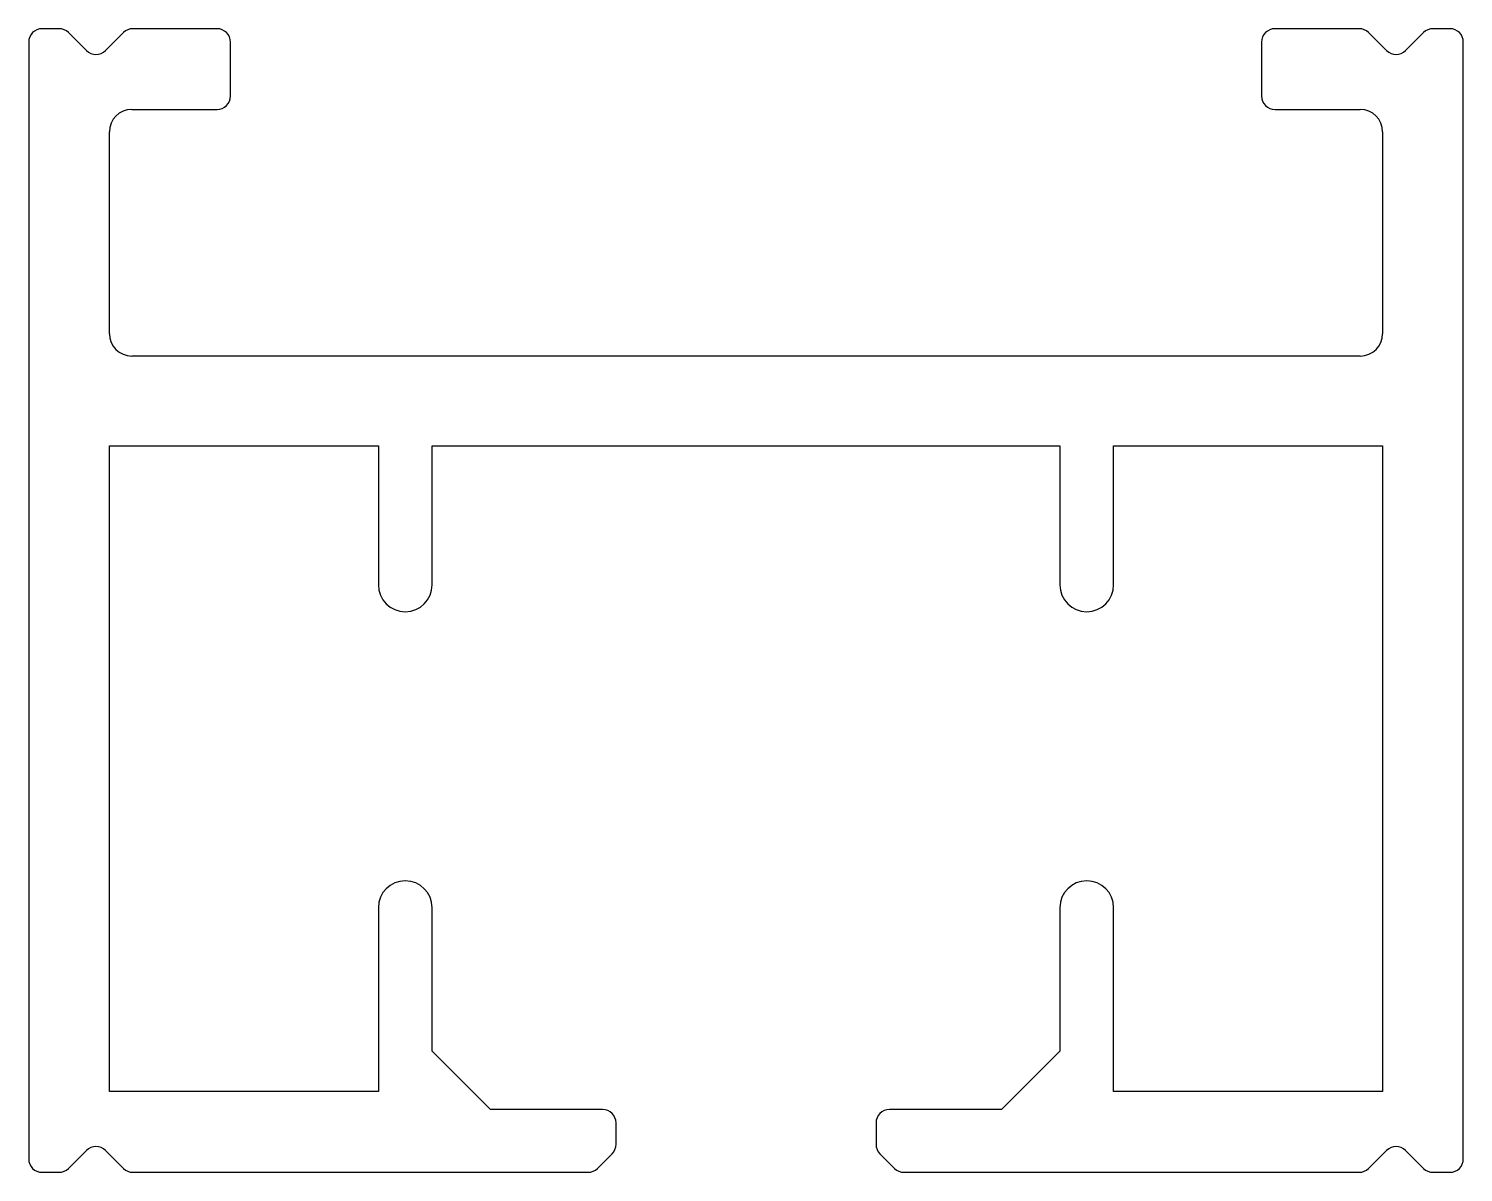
# Model space of a CAD drawing. Extents: x 450.7 to 482.7, y 340.5 to 366.
import ezdxf

# ---------------------------------------------------------------- set-up
doc = ezdxf.new("R2010")
doc.units = 0
doc.layers.get('0').update_dxf_attribs({"linetype": 'CONTINUOUS'})

msp = doc.modelspace()

# ---------------------------------------------------------------- linework, layer by layer
for p, q in [((451.402, 365.985), (451.027, 365.985)), ((452.014, 365.497), (451.614, 365.897)), ((452.839, 365.897), (452.439, 365.497)), ((454.927, 365.985), (453.051, 365.985)), ((480.402, 365.985), (478.527, 365.985)), ((481.014, 365.497), (480.614, 365.897)), ((481.839, 365.897), (481.439, 365.497)), ((482.427, 365.985), (482.051, 365.985)), ((450.727, 365.685), (450.727, 340.785)), ((455.227, 364.485), (455.227, 365.685)), ((478.227, 365.685), (478.227, 364.485)), ((482.727, 340.785), (482.727, 365.685)), ((453.027, 364.185), (454.927, 364.185)), ((478.527, 364.185), (480.427, 364.185)), ((452.527, 359.185), (452.527, 363.685)), ((480.927, 363.685), (480.927, 359.185)), ((480.427, 358.685), (453.027, 358.685)), ((452.527, 342.285), (452.527, 356.685)), ((452.527, 356.685), (458.527, 356.685)), ((458.527, 356.685), (458.527, 353.585)), ((459.727, 353.585), (459.727, 356.685)), ((459.727, 356.685), (473.727, 356.685)), ((473.727, 356.685), (473.727, 353.585)), ((474.927, 353.585), (474.927, 356.685)), ((474.927, 356.685), (480.927, 356.685)), ((480.927, 356.685), (480.927, 342.285)), ((458.527, 346.385), (458.527, 342.285)), ((459.727, 343.185), (459.727, 346.385)), ((473.727, 346.385), (473.727, 343.185)), ((474.927, 342.285), (474.927, 346.385)), ((461.027, 341.885), (459.727, 343.185)), ((473.727, 343.185), (472.427, 341.885)), ((458.527, 342.285), (452.527, 342.285)), ((480.927, 342.285), (474.927, 342.285)), ((463.527, 341.885), (461.027, 341.885)), ((472.427, 341.885), (469.927, 341.885)), ((463.827, 341.109), (463.827, 341.585)), ((469.627, 341.585), (469.627, 341.109)), ((451.614, 340.573), (452.014, 340.973)), ((452.439, 340.973), (452.839, 340.573)), ((463.414, 340.573), (463.739, 340.897)), ((469.714, 340.897), (470.039, 340.573)), ((480.614, 340.573), (481.014, 340.973)), ((481.439, 340.973), (481.839, 340.573)), ((451.027, 340.485), (451.402, 340.485)), ((453.051, 340.485), (463.202, 340.485)), ((470.251, 340.485), (480.402, 340.485)), ((482.051, 340.485), (482.427, 340.485))]:
    msp.add_line(p, q)
for centre, radius, start, end in [((451.027, 365.685), 0.3, 90, 180), ((451.402, 365.685), 0.3, 45, 90), ((453.051, 365.685), 0.3, 90, 135), ((454.927, 365.685), 0.3, 0, 90), ((478.527, 365.685), 0.3, 90, 180), ((480.402, 365.685), 0.3, 45, 90), ((482.051, 365.685), 0.3, 90, 135), ((482.427, 365.685), 0.3, 0, 90), ((452.227, 365.709), 0.3, 225, 315), ((481.227, 365.709), 0.3, 225, 315), ((454.927, 364.485), 0.3, 270, 0), ((478.527, 364.485), 0.3, 180, 270), ((453.027, 363.685), 0.5, 90, 180), ((480.427, 363.685), 0.5, 0, 90), ((453.027, 359.185), 0.5, 180, 270), ((480.427, 359.185), 0.5, 270, 0), ((459.127, 353.585), 0.6, 180, 0), ((474.327, 353.585), 0.6, 180, 0), ((459.127, 346.385), 0.6, 0, 180), ((474.327, 346.385), 0.6, 0, 180), ((463.527, 341.585), 0.3, 0, 90), ((469.927, 341.585), 0.3, 90, 180), ((452.227, 340.761), 0.3, 45, 135), ((463.527, 341.109), 0.3, 315, 0), ((469.927, 341.109), 0.3, 180, 225), ((481.227, 340.761), 0.3, 45, 135), ((451.027, 340.785), 0.3, 180, 270), ((451.402, 340.785), 0.3, 270, 315), ((453.051, 340.785), 0.3, 225, 270), ((463.202, 340.785), 0.3, 270, 315), ((470.251, 340.785), 0.3, 225, 270), ((480.402, 340.785), 0.3, 270, 315), ((482.051, 340.785), 0.3, 225, 270), ((482.427, 340.785), 0.3, 270, 0)]:
    msp.add_arc(centre, radius, start, end)

doc.saveas('drawing.dxf')
